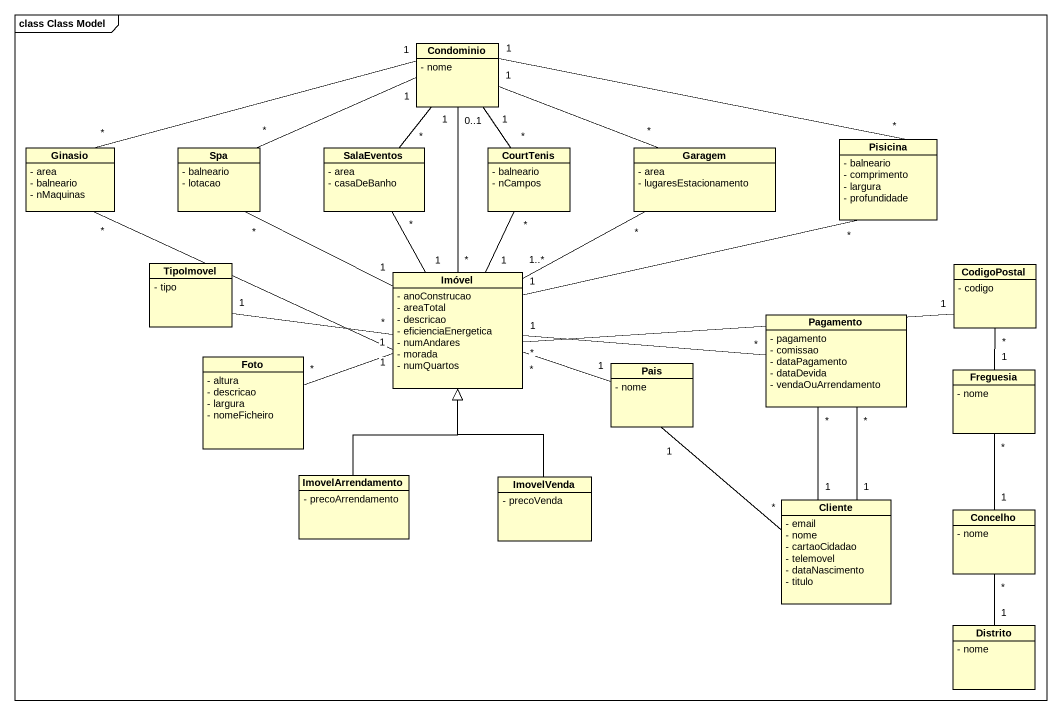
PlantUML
@startuml
mainframe class Class Model
hide circle
hide empty members
skinparam classAttributeIconSize 0
class Condominio {
  - nome
}
class Ginasio {
  - area
  - balneario
  - nMaquinas
}
class Spa {
  - balneario
  - lotacao
}
class SalaEventos {
  - area
  - casaDeBanho
}
class CourtTenis {
  - balneario
  - nCampos
}
class Garagem {
  - area
  - lugaresEstacionamento
}
class Pisicina {
  - balneario
  - comprimento
  - largura
  - profundidade
}
class TipoImovel {
  - tipo
}
class Imóvel {
  - anoConstrucao
  - areaTotal
  - descricao
  - eficienciaEnergetica
  - numAndares
  - morada
  - numQuartos
}
class CodigoPostal {
  - codigo
}
class Pagamento {
  - pagamento
  - comissao
  - dataPagamento
  - dataDevida
  - vendaOuArrendamento
}
class Foto {
  - altura
  - descricao
  - largura
  - nomeFicheiro
}
class Pais {
  - nome
}
class Freguesia {
  - nome
}
class ImovelArrendamento {
  - precoArrendamento
}
class ImovelVenda {
  - precoVenda
}
class Cliente {
  - email
  - nome
  - cartaoCidadao
  - telemovel
  - dataNascimento
  - titulo
}
class Concelho {
  - nome
}
class Distrito {
  - nome
}
Condominio "0..1" -- "*" Imóvel
Ginasio "*" -right- "1" Condominio
Ginasio "*" -right- "1" Imóvel
Spa "*" -right- "1" Condominio
Spa "*" -- "1" Imóvel
SalaEventos "*" -up- "1" Condominio
SalaEventos "*" -- "1" Imóvel
CourtTenis "*" -up- "1" Condominio
CourtTenis "*" -- "1" Imóvel
Garagem "*" -left- "1" Condominio
Garagem "*" -- "1..*" Imóvel
Pisicina "*" -left- "1" Condominio
Pisicina "*" -left- "1" Imóvel
TipoImovel "1" -right- "*" Imóvel
Imóvel "*" -right- "1" CodigoPostal
Imóvel "1" -left- "*" Foto
CodigoPostal "*" -- "1" Freguesia
Pagamento "*" -left- "1" Imóvel
Pagamento "*" -- "1" Cliente
Pais "1" -left- "*" Imóvel
Pais "1" -- "*" Cliente
Freguesia "*" -- "1" Concelho
ImovelArrendamento -up-|> Imóvel
ImovelVenda -up-|> Imóvel
Cliente "1" -up- "*" Pagamento
Concelho "*" -- "1" Distrito
@enduml
